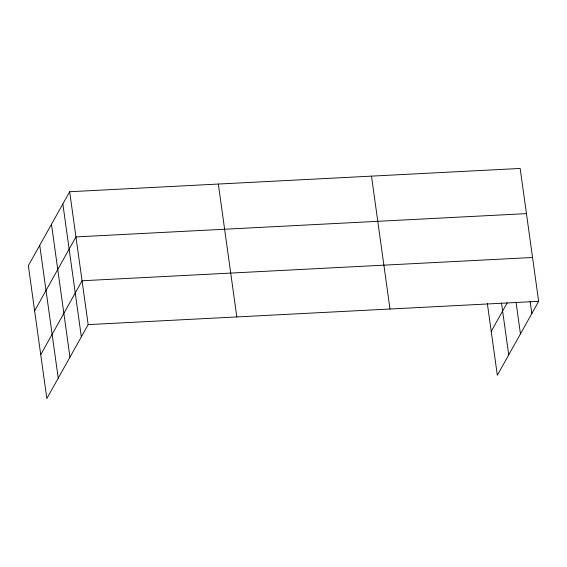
<?xml version="1.0" encoding="UTF-8"?>
<svg xmlns="http://www.w3.org/2000/svg" width="567" height="567" viewBox="0 0 567 567"><rect width="100%" height="100%" fill="white"/><g stroke="black" fill="none" stroke-linecap="round" stroke-linejoin="round"><path stroke-width="0.85" d="M69.67 191.738L28.35 265.668L46.841 398.551L88.161 324.615L69.67 191.738L520.159 168.449L538.65 301.332L497.33 375.262L487.322 303.352M34.637 310.851L75.957 236.914L526.445 213.631M40.739 354.701L82.059 280.764L532.548 257.482M491.228 331.411L507.224 302.792M88.161 324.615L538.65 301.332M530.124 301.247L531.832 313.523M516.055 302.324L520.449 333.899M501.519 303.147L508.719 354.892M371.498 176.139L389.99 309.015M218.33 184.055L236.822 316.932M62.852 203.936L81.343 336.812M51.469 224.305L69.961 357.182M39.733 245.298L58.231 378.175"/></g></svg>
